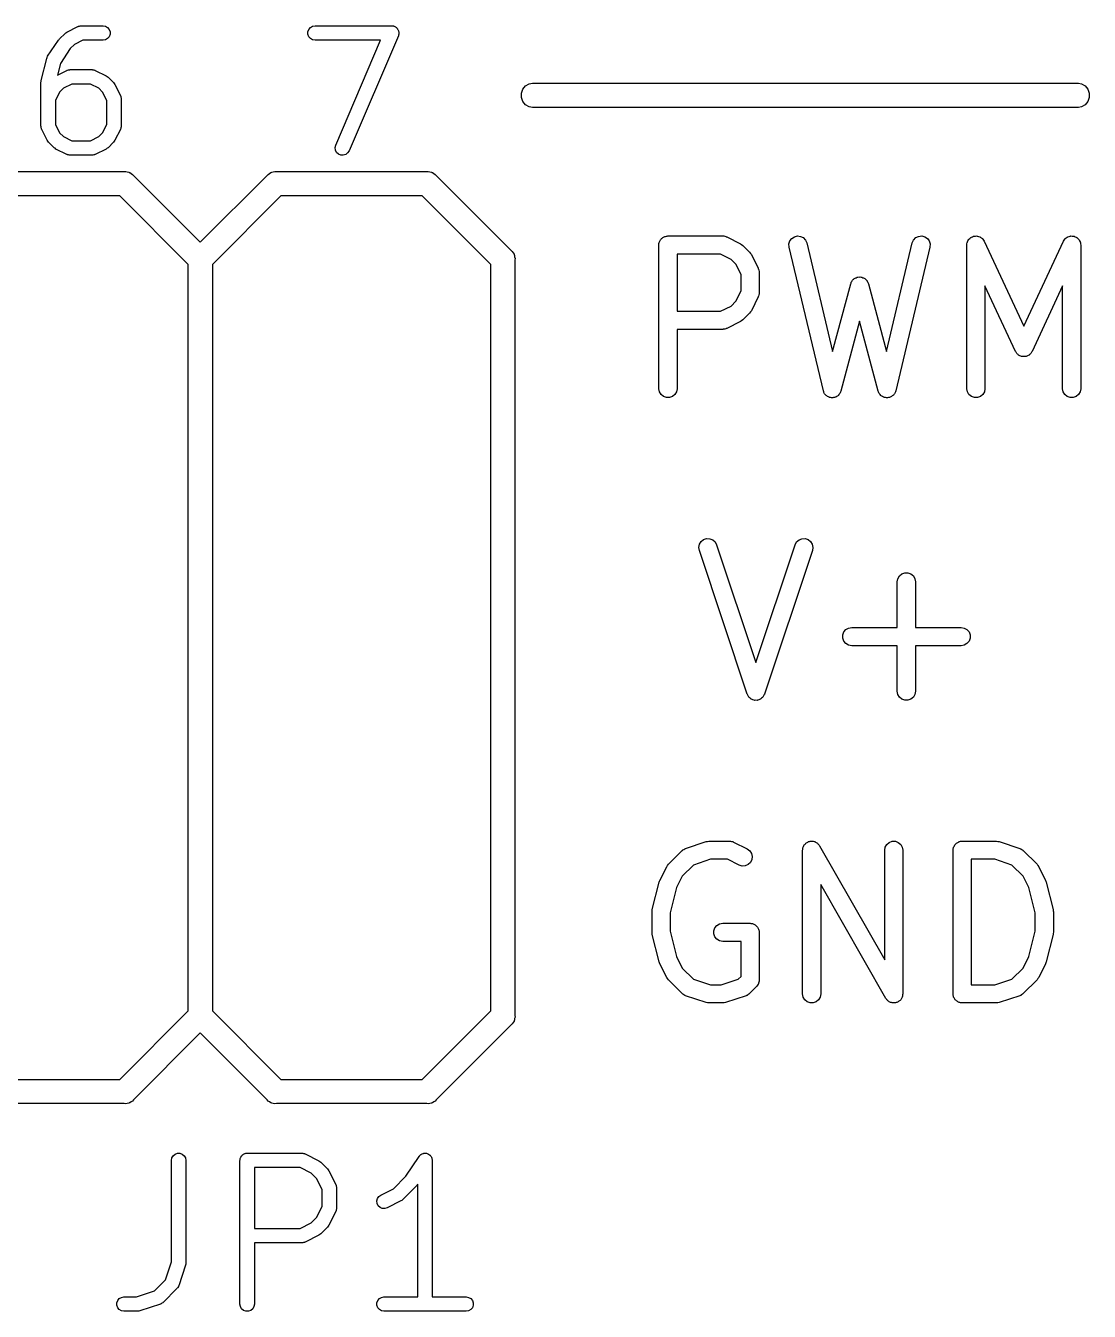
# Model space of a CAD drawing. Extents: x 116.1 to 178.6, y -119.4 to -92.3.
# Drawn here: x 141.95 to 150.88, y -119.42 to -108.63 of the extents above; entities that cross this region are included whole.
import ezdxf

# ---------------------------------------------------------------- set-up
doc = ezdxf.new("R2010")
doc.units = 0
doc.header["$MEASUREMENT"] = 0
doc.layers.add('BLACK', color=7, linetype='CONTINUOUS')

msp = doc.modelspace()

# ---------------------------------------------------------------- linework, layer by layer
at = {"layer": 'BLACK', "linetype": 'CONTINUOUS'}
for p, q in [((142.301, -108.683), (142.393, -108.637)), ((142.393, -108.637), (142.396, -108.636)), ((142.396, -108.636), (142.399, -108.634)), ((142.399, -108.634), (142.406, -108.633)), ((142.406, -108.633), (142.413, -108.631)), ((142.413, -108.631), (142.417, -108.631)), ((142.417, -108.631), (142.42, -108.63)), ((142.42, -108.63), (142.604, -108.63)), ((142.604, -108.63), (142.625, -108.634)), ((142.625, -108.634), (142.643, -108.645)), ((142.643, -108.645), (142.657, -108.661)), ((142.657, -108.661), (142.664, -108.681)), ((144.324, -108.681), (144.331, -108.661)), ((144.331, -108.661), (144.345, -108.645)), ((144.345, -108.645), (144.363, -108.634)), ((144.363, -108.634), (144.384, -108.63)), ((144.384, -108.63), (145.028, -108.63)), ((145.028, -108.63), (145.035, -108.632)), ((145.035, -108.632), (145.042, -108.632)), ((145.042, -108.632), (145.045, -108.634)), ((145.045, -108.634), (145.049, -108.634)), ((145.049, -108.634), (145.055, -108.638)), ((145.055, -108.638), (145.061, -108.64)), ((145.061, -108.64), (145.064, -108.643)), ((145.064, -108.643), (145.067, -108.645)), ((145.067, -108.645), (145.071, -108.65)), ((145.071, -108.65), (145.077, -108.655)), ((145.077, -108.655), (145.078, -108.658)), ((145.078, -108.658), (145.08, -108.661)), ((145.08, -108.661), (145.083, -108.668)), ((142.139, -108.887), (142.231, -108.75)), ((142.231, -108.75), (142.236, -108.745)), ((142.236, -108.745), (142.239, -108.74)), ((142.239, -108.74), (142.285, -108.694)), ((142.285, -108.694), (142.293, -108.689)), ((142.293, -108.689), (142.301, -108.683)), ((142.434, -108.752), (142.364, -108.787)), ((142.604, -108.752), (142.434, -108.752)), ((142.625, -108.749), (142.604, -108.752)), ((142.643, -108.738), (142.625, -108.749)), ((142.657, -108.722), (142.643, -108.738)), ((142.664, -108.702), (142.657, -108.722)), ((142.664, -108.681), (142.664, -108.702)), ((144.324, -108.702), (144.324, -108.681)), ((144.331, -108.722), (144.324, -108.702)), ((144.345, -108.738), (144.331, -108.722)), ((144.363, -108.749), (144.345, -108.738)), ((144.384, -108.752), (144.363, -108.749)), ((144.935, -108.752), (144.384, -108.752)), ((144.558, -109.633), (144.935, -108.752)), ((145.084, -108.715), (144.67, -109.681)), ((145.083, -108.668), (145.086, -108.674)), ((145.085, -108.709), (145.084, -108.715)), ((145.088, -108.702), (145.085, -108.709)), ((145.086, -108.674), (145.086, -108.677)), ((145.086, -108.677), (145.088, -108.681)), ((145.088, -108.681), (145.088, -108.688)), ((145.088, -108.688), (145.089, -108.695)), ((145.089, -108.695), (145.088, -108.698)), ((145.088, -108.698), (145.088, -108.702)), ((142.329, -108.822), (142.247, -108.946)), ((142.364, -108.787), (142.329, -108.822)), ((142.085, -109.09), (142.131, -108.906)), ((142.131, -108.906), (142.135, -108.897)), ((142.135, -108.897), (142.139, -108.887)), ((142.247, -108.946), (142.222, -109.044)), ((142.085, -109.098), (142.085, -109.09)), ((142.222, -109.044), (142.301, -109.005)), ((142.301, -109.005), (142.304, -109.004)), ((142.304, -109.004), (142.307, -109.002)), ((142.307, -109.002), (142.314, -109.001)), ((142.314, -109.001), (142.321, -108.999)), ((142.321, -108.999), (142.325, -108.999)), ((142.325, -108.999), (142.328, -108.998)), ((142.328, -108.998), (142.512, -108.998)), ((142.512, -108.998), (142.515, -108.999)), ((142.515, -108.999), (142.519, -108.999)), ((142.519, -108.999), (142.526, -109.001)), ((142.526, -109.001), (142.533, -109.002)), ((142.533, -109.002), (142.536, -109.004)), ((142.536, -109.004), (142.539, -109.005)), ((142.539, -109.005), (142.631, -109.051)), ((142.631, -109.051), (142.639, -109.056)), ((142.639, -109.056), (142.647, -109.062)), ((142.647, -109.062), (142.693, -109.108)), ((142.083, -109.105), (142.085, -109.098)), ((142.083, -109.473), (142.083, -109.105)), ((142.24, -109.187), (142.205, -109.257)), ((142.272, -109.155), (142.24, -109.187)), ((142.342, -109.12), (142.272, -109.155)), ((142.498, -109.12), (142.342, -109.12)), ((142.568, -109.155), (142.498, -109.12)), ((142.6, -109.187), (142.568, -109.155)), ((142.635, -109.257), (142.6, -109.187)), ((142.693, -109.108), (142.698, -109.116)), ((142.698, -109.116), (142.704, -109.124)), ((142.704, -109.124), (142.75, -109.216)), ((146.117, -109.196), (146.129, -109.163)), ((146.117, -109.232), (146.117, -109.196)), ((146.129, -109.163), (146.152, -109.135)), ((146.152, -109.135), (146.183, -109.117)), ((146.183, -109.117), (146.209, -109.113)), ((146.209, -109.113), (150.793, -109.113)), ((150.793, -109.113), (150.819, -109.117)), ((150.819, -109.117), (150.85, -109.135)), ((150.85, -109.135), (150.873, -109.163)), ((150.873, -109.163), (150.885, -109.196)), ((150.885, -109.196), (150.885, -109.232)), ((142.205, -109.257), (142.205, -109.458)), ((142.635, -109.458), (142.635, -109.257)), ((142.75, -109.216), (142.751, -109.219)), ((142.751, -109.219), (142.753, -109.222)), ((142.753, -109.222), (142.754, -109.229)), ((142.754, -109.229), (142.756, -109.236)), ((142.756, -109.236), (142.756, -109.24)), ((142.756, -109.24), (142.757, -109.243)), ((142.757, -109.243), (142.757, -109.473)), ((146.129, -109.266), (146.117, -109.232)), ((146.152, -109.293), (146.129, -109.266)), ((146.183, -109.311), (146.152, -109.293)), ((146.209, -109.316), (146.183, -109.311)), ((150.819, -109.311), (150.793, -109.316)), ((150.85, -109.293), (150.819, -109.311)), ((150.873, -109.266), (150.85, -109.293)), ((150.885, -109.232), (150.873, -109.266)), ((150.793, -109.316), (146.209, -109.316)), ((142.084, -109.476), (142.083, -109.473)), ((142.084, -109.48), (142.084, -109.476)), ((142.086, -109.487), (142.084, -109.48)), ((142.087, -109.494), (142.086, -109.487)), ((142.089, -109.497), (142.087, -109.494)), ((142.09, -109.5), (142.089, -109.497)), ((142.136, -109.592), (142.09, -109.5)), ((142.205, -109.458), (142.24, -109.529)), ((142.6, -109.529), (142.635, -109.458)), ((142.75, -109.5), (142.704, -109.592)), ((142.751, -109.497), (142.75, -109.5)), ((142.753, -109.494), (142.751, -109.497)), ((142.754, -109.487), (142.753, -109.494)), ((142.756, -109.48), (142.754, -109.487)), ((142.757, -109.473), (142.756, -109.476)), ((142.756, -109.476), (142.756, -109.48)), ((142.141, -109.6), (142.136, -109.592)), ((142.147, -109.608), (142.141, -109.6)), ((142.193, -109.654), (142.147, -109.608)), ((142.24, -109.529), (142.272, -109.561)), ((142.272, -109.561), (142.342, -109.596)), ((142.342, -109.596), (142.498, -109.596)), ((142.498, -109.596), (142.568, -109.561)), ((142.568, -109.561), (142.6, -109.529)), ((142.693, -109.608), (142.647, -109.654)), ((142.698, -109.6), (142.693, -109.608)), ((142.704, -109.592), (142.698, -109.6)), ((144.553, -109.653), (144.558, -109.633)), ((142.201, -109.659), (142.193, -109.654)), ((142.209, -109.665), (142.201, -109.659)), ((142.301, -109.711), (142.209, -109.665)), ((142.304, -109.712), (142.301, -109.711)), ((142.307, -109.714), (142.304, -109.712)), ((142.314, -109.715), (142.307, -109.714)), ((142.321, -109.717), (142.314, -109.715)), ((142.325, -109.717), (142.321, -109.717)), ((142.328, -109.718), (142.325, -109.717)), ((142.512, -109.718), (142.328, -109.718)), ((142.515, -109.717), (142.512, -109.718)), ((142.519, -109.717), (142.515, -109.717)), ((142.526, -109.715), (142.519, -109.717)), ((142.533, -109.714), (142.526, -109.715)), ((142.536, -109.712), (142.533, -109.714)), ((142.539, -109.711), (142.536, -109.712)), ((142.631, -109.665), (142.539, -109.711)), ((142.639, -109.659), (142.631, -109.665)), ((142.647, -109.654), (142.639, -109.659)), ((144.556, -109.674), (144.553, -109.653)), ((144.565, -109.693), (144.556, -109.674)), ((144.581, -109.708), (144.565, -109.693)), ((144.6, -109.716), (144.581, -109.708)), ((144.621, -109.717), (144.6, -109.716)), ((144.642, -109.711), (144.621, -109.717)), ((144.658, -109.698), (144.642, -109.711)), ((144.67, -109.681), (144.658, -109.698)), ((141.521, -109.855), (142.782, -109.855)), ((142.782, -109.855), (142.795, -109.854)), ((142.795, -109.854), (142.808, -109.857)), ((142.808, -109.857), (142.821, -109.86)), ((142.821, -109.86), (142.825, -109.862)), ((142.825, -109.862), (142.83, -109.863)), ((142.83, -109.863), (142.841, -109.871)), ((142.841, -109.871), (142.852, -109.878)), ((142.852, -109.878), (142.861, -109.888)), ((142.861, -109.888), (143.421, -110.448)), ((143.421, -110.448), (143.981, -109.888)), ((143.981, -109.888), (143.99, -109.878)), ((143.99, -109.878), (144.001, -109.871)), ((144.001, -109.871), (144.012, -109.863)), ((144.012, -109.863), (144.017, -109.862)), ((144.017, -109.862), (144.021, -109.86)), ((144.021, -109.86), (144.034, -109.857)), ((144.034, -109.857), (144.047, -109.854)), ((144.047, -109.854), (144.061, -109.855)), ((144.061, -109.855), (145.322, -109.855)), ((145.322, -109.855), (145.335, -109.854)), ((145.335, -109.854), (145.348, -109.857)), ((145.348, -109.857), (145.361, -109.86)), ((145.361, -109.86), (145.365, -109.862)), ((145.365, -109.862), (145.37, -109.863)), ((145.37, -109.863), (145.381, -109.871)), ((145.381, -109.871), (145.392, -109.878)), ((145.392, -109.878), (145.401, -109.888)), ((145.401, -109.888), (146.03, -110.517)), ((142.744, -110.058), (141.558, -110.058)), ((143.32, -110.634), (142.744, -110.058)), ((144.098, -110.058), (143.523, -110.634)), ((145.284, -110.058), (144.098, -110.058)), ((145.859, -110.634), (145.284, -110.058)), ((147.271, -110.471), (147.272, -110.464)), ((147.271, -111.677), (147.271, -110.471)), ((147.272, -110.457), (147.275, -110.451)), ((147.272, -110.464), (147.272, -110.457)), ((147.275, -110.451), (147.276, -110.445)), ((147.276, -110.445), (147.279, -110.439)), ((147.279, -110.439), (147.281, -110.433)), ((147.281, -110.433), (147.286, -110.427)), ((147.286, -110.427), (147.289, -110.422)), ((147.289, -110.422), (147.294, -110.417)), ((147.294, -110.417), (147.298, -110.412)), ((147.298, -110.412), (147.304, -110.409)), ((147.304, -110.409), (147.309, -110.405)), ((147.309, -110.405), (147.316, -110.402)), ((147.316, -110.402), (147.321, -110.399)), ((147.321, -110.399), (147.328, -110.398)), ((147.328, -110.398), (147.334, -110.396)), ((147.334, -110.396), (147.341, -110.396)), ((147.341, -110.396), (147.347, -110.394)), ((147.347, -110.394), (147.807, -110.394)), ((147.807, -110.394), (147.811, -110.395)), ((147.811, -110.395), (147.816, -110.395)), ((147.816, -110.395), (147.824, -110.397)), ((147.824, -110.397), (147.833, -110.399)), ((147.833, -110.399), (147.837, -110.401)), ((147.837, -110.401), (147.841, -110.402)), ((147.841, -110.402), (147.956, -110.46)), ((147.956, -110.46), (147.966, -110.467)), ((147.966, -110.467), (147.976, -110.474)), ((147.976, -110.474), (148.033, -110.532)), ((148.363, -110.462), (148.371, -110.437)), ((148.365, -110.488), (148.363, -110.462)), ((148.652, -111.695), (148.365, -110.488)), ((148.371, -110.437), (148.387, -110.415)), ((148.387, -110.415), (148.409, -110.401)), ((148.409, -110.401), (148.435, -110.395)), ((148.435, -110.395), (148.461, -110.398)), ((148.461, -110.398), (148.484, -110.409)), ((148.484, -110.409), (148.503, -110.429)), ((148.503, -110.429), (148.513, -110.453)), ((148.513, -110.453), (148.73, -111.366)), ((149.182, -111.366), (149.399, -110.453)), ((149.547, -110.488), (149.26, -111.695)), ((149.399, -110.453), (149.41, -110.429)), ((149.41, -110.429), (149.428, -110.409)), ((149.428, -110.409), (149.451, -110.398)), ((149.451, -110.398), (149.478, -110.395)), ((149.478, -110.395), (149.503, -110.401)), ((149.503, -110.401), (149.526, -110.415)), ((149.526, -110.415), (149.541, -110.437)), ((149.541, -110.437), (149.549, -110.462)), ((149.549, -110.462), (149.547, -110.488)), ((149.857, -110.471), (149.858, -110.461)), ((149.857, -111.677), (149.857, -110.471)), ((149.858, -110.461), (149.859, -110.451)), ((149.859, -110.451), (149.861, -110.448)), ((149.861, -110.445), (149.866, -110.436)), ((149.861, -110.448), (149.861, -110.445)), ((149.866, -110.436), (149.87, -110.427)), ((149.87, -110.427), (149.873, -110.425)), ((149.873, -110.425), (149.874, -110.422)), ((149.874, -110.422), (149.882, -110.415)), ((149.882, -110.415), (149.889, -110.408)), ((149.889, -110.408), (149.892, -110.407)), ((149.892, -110.407), (149.895, -110.405)), ((149.895, -110.405), (149.904, -110.401)), ((149.904, -110.401), (149.913, -110.397)), ((149.913, -110.397), (149.916, -110.397)), ((149.916, -110.397), (149.92, -110.396)), ((149.92, -110.396), (149.929, -110.396)), ((149.929, -110.396), (149.939, -110.395)), ((149.939, -110.395), (149.943, -110.396)), ((149.943, -110.396), (149.946, -110.396)), ((149.946, -110.396), (149.955, -110.399)), ((149.955, -110.399), (149.965, -110.402)), ((149.965, -110.402), (149.968, -110.404)), ((149.968, -110.404), (149.971, -110.405)), ((149.971, -110.405), (149.978, -110.411)), ((149.978, -110.411), (149.987, -110.417)), ((149.987, -110.417), (149.989, -110.42)), ((149.989, -110.42), (149.991, -110.422)), ((149.991, -110.422), (149.996, -110.43)), ((149.996, -110.43), (150.002, -110.438)), ((150.002, -110.438), (150.335, -111.152)), ((150.335, -111.152), (150.668, -110.438)), ((150.668, -110.438), (150.674, -110.43)), ((150.674, -110.43), (150.679, -110.422)), ((150.679, -110.422), (150.681, -110.42)), ((150.681, -110.42), (150.683, -110.417)), ((150.683, -110.417), (150.691, -110.411)), ((150.691, -110.411), (150.699, -110.405)), ((150.699, -110.405), (150.702, -110.404)), ((150.702, -110.404), (150.705, -110.402)), ((150.705, -110.402), (150.715, -110.399)), ((150.715, -110.399), (150.724, -110.396)), ((150.724, -110.396), (150.727, -110.396)), ((150.727, -110.396), (150.73, -110.395)), ((150.73, -110.395), (150.74, -110.396)), ((150.74, -110.396), (150.75, -110.396)), ((150.75, -110.396), (150.754, -110.397)), ((150.754, -110.397), (150.757, -110.397)), ((150.757, -110.397), (150.766, -110.401)), ((150.766, -110.401), (150.775, -110.405)), ((150.775, -110.405), (150.778, -110.407)), ((150.778, -110.407), (150.781, -110.408)), ((150.781, -110.408), (150.788, -110.415)), ((150.788, -110.415), (150.795, -110.422)), ((150.795, -110.422), (150.797, -110.425)), ((150.797, -110.425), (150.8, -110.427)), ((150.8, -110.427), (150.804, -110.436)), ((150.804, -110.436), (150.809, -110.445)), ((150.809, -110.445), (150.809, -110.448)), ((150.809, -110.448), (150.811, -110.451)), ((150.811, -110.451), (150.812, -110.461)), ((150.812, -110.461), (150.813, -110.471)), ((150.813, -110.471), (150.813, -111.677)), ((146.03, -110.517), (146.04, -110.525)), ((146.04, -110.525), (146.047, -110.537)), ((146.047, -110.537), (146.055, -110.548)), ((146.055, -110.548), (146.056, -110.552)), ((146.056, -110.552), (146.058, -110.556)), ((146.058, -110.556), (146.06, -110.57)), ((146.06, -110.57), (146.064, -110.583)), ((146.064, -110.583), (146.063, -110.596)), ((146.063, -110.596), (146.063, -116.937)), ((147.424, -110.547), (147.424, -111.026)), ((147.789, -110.547), (147.424, -110.547)), ((147.877, -110.591), (147.789, -110.547)), ((147.917, -110.631), (147.877, -110.591)), ((148.033, -110.532), (148.04, -110.542)), ((148.04, -110.542), (148.048, -110.551)), ((148.048, -110.551), (148.105, -110.666)), ((143.32, -116.9), (143.32, -110.634)), ((143.523, -110.634), (143.523, -116.9)), ((145.86, -116.9), (145.859, -110.634)), ((147.961, -110.718), (147.917, -110.631)), ((148.105, -110.666), (148.106, -110.671)), ((148.106, -110.671), (148.108, -110.674)), ((148.108, -110.674), (148.11, -110.683)), ((148.11, -110.683), (148.113, -110.692)), ((148.113, -110.692), (148.112, -110.696)), ((148.112, -110.696), (148.113, -110.7)), ((148.113, -110.7), (148.113, -110.873)), ((147.961, -110.855), (147.961, -110.718)), ((148.73, -111.366), (148.882, -110.796)), ((148.882, -110.796), (148.885, -110.79)), ((148.885, -110.79), (148.887, -110.783)), ((148.887, -110.783), (148.891, -110.778)), ((148.891, -110.778), (148.894, -110.772)), ((148.894, -110.772), (148.898, -110.767)), ((148.898, -110.767), (148.902, -110.761)), ((148.902, -110.761), (148.908, -110.758)), ((148.908, -110.758), (148.912, -110.753)), ((148.912, -110.753), (148.918, -110.75)), ((148.918, -110.75), (148.924, -110.746)), ((148.924, -110.746), (148.93, -110.745)), ((148.93, -110.745), (148.936, -110.742)), ((148.936, -110.742), (148.943, -110.741)), ((148.943, -110.741), (148.95, -110.739)), ((148.95, -110.739), (148.956, -110.74)), ((148.956, -110.74), (148.963, -110.739)), ((148.963, -110.739), (148.969, -110.741)), ((148.969, -110.741), (148.976, -110.742)), ((148.976, -110.742), (148.982, -110.745)), ((148.982, -110.745), (148.988, -110.746)), ((148.988, -110.746), (148.994, -110.75)), ((148.994, -110.75), (149, -110.753)), ((149, -110.753), (149.005, -110.758)), ((149.005, -110.758), (149.01, -110.761)), ((149.01, -110.761), (149.014, -110.767)), ((149.014, -110.767), (149.019, -110.772)), ((149.019, -110.772), (149.021, -110.778)), ((149.021, -110.778), (149.025, -110.783)), ((149.025, -110.783), (149.027, -110.79)), ((149.027, -110.79), (149.03, -110.796)), ((149.03, -110.796), (149.182, -111.366)), ((150.266, -111.365), (150.009, -110.814)), ((150.009, -110.814), (150.009, -111.677)), ((150.661, -110.814), (150.404, -111.365)), ((150.661, -111.677), (150.661, -110.814)), ((147.917, -110.943), (147.961, -110.855)), ((148.105, -110.907), (148.048, -111.022)), ((148.106, -110.903), (148.105, -110.907)), ((148.108, -110.899), (148.106, -110.903)), ((148.11, -110.89), (148.108, -110.899)), ((148.113, -110.882), (148.11, -110.89)), ((148.113, -110.873), (148.112, -110.877)), ((148.112, -110.877), (148.113, -110.882)), ((147.424, -111.026), (147.789, -111.026)), ((147.789, -111.026), (147.877, -110.983)), ((147.877, -110.983), (147.917, -110.943)), ((148.04, -111.032), (148.033, -111.042)), ((148.048, -111.022), (148.04, -111.032)), ((147.956, -111.113), (147.841, -111.171)), ((147.966, -111.106), (147.956, -111.113)), ((147.976, -111.099), (147.966, -111.106)), ((148.033, -111.042), (147.976, -111.099)), ((148.956, -111.111), (148.8, -111.697)), ((149.112, -111.697), (148.956, -111.111)), ((147.807, -111.179), (147.424, -111.179)), ((147.424, -111.179), (147.424, -111.677)), ((147.811, -111.178), (147.807, -111.179)), ((147.816, -111.178), (147.811, -111.178)), ((147.824, -111.176), (147.816, -111.178)), ((147.833, -111.174), (147.824, -111.176)), ((147.837, -111.172), (147.833, -111.174)), ((147.841, -111.171), (147.837, -111.172)), ((150.27, -111.37), (150.266, -111.365)), ((150.273, -111.376), (150.27, -111.37)), ((150.277, -111.381), (150.273, -111.376)), ((150.281, -111.386), (150.277, -111.381)), ((150.287, -111.39), (150.281, -111.386)), ((150.291, -111.395), (150.287, -111.39)), ((150.297, -111.398), (150.291, -111.395)), ((150.303, -111.402), (150.297, -111.398)), ((150.309, -111.403), (150.303, -111.402)), ((150.315, -111.406), (150.309, -111.403)), ((150.322, -111.407), (150.315, -111.406)), ((150.328, -111.408), (150.322, -111.407)), ((150.335, -111.408), (150.328, -111.408)), ((150.342, -111.408), (150.335, -111.408)), ((150.348, -111.407), (150.342, -111.408)), ((150.355, -111.406), (150.348, -111.407)), ((150.361, -111.403), (150.355, -111.406)), ((150.367, -111.402), (150.361, -111.403)), ((150.373, -111.398), (150.367, -111.402)), ((150.379, -111.395), (150.373, -111.398)), ((150.383, -111.39), (150.379, -111.395)), ((150.389, -111.386), (150.383, -111.39)), ((150.393, -111.381), (150.389, -111.386)), ((150.397, -111.376), (150.393, -111.381)), ((150.4, -111.37), (150.397, -111.376)), ((150.404, -111.365), (150.4, -111.37)), ((147.276, -111.703), (147.271, -111.677)), ((147.424, -111.677), (147.419, -111.703)), ((149.861, -111.703), (149.857, -111.677)), ((150.009, -111.677), (150.004, -111.703)), ((150.666, -111.703), (150.661, -111.677)), ((150.813, -111.677), (150.809, -111.703)), ((147.289, -111.726), (147.276, -111.703)), ((147.309, -111.743), (147.289, -111.726)), ((147.334, -111.752), (147.309, -111.743)), ((147.361, -111.752), (147.334, -111.752)), ((147.386, -111.743), (147.361, -111.752)), ((147.406, -111.726), (147.386, -111.743)), ((147.419, -111.703), (147.406, -111.726)), ((148.655, -111.702), (148.652, -111.695)), ((148.657, -111.709), (148.655, -111.702)), ((148.66, -111.714), (148.657, -111.709)), ((148.663, -111.719), (148.66, -111.714)), ((148.668, -111.725), (148.663, -111.719)), ((148.672, -111.731), (148.668, -111.725)), ((148.677, -111.734), (148.672, -111.731)), ((148.681, -111.738), (148.677, -111.734)), ((148.688, -111.742), (148.681, -111.738)), ((148.694, -111.746), (148.688, -111.742)), ((148.7, -111.748), (148.694, -111.746)), ((148.704, -111.75), (148.7, -111.748)), ((148.712, -111.751), (148.704, -111.75)), ((148.72, -111.753), (148.712, -111.751)), ((148.725, -111.753), (148.72, -111.753)), ((148.731, -111.753), (148.725, -111.753)), ((148.738, -111.751), (148.731, -111.753)), ((148.746, -111.751), (148.738, -111.751)), ((148.751, -111.748), (148.746, -111.751)), ((148.757, -111.747), (148.751, -111.748)), ((148.763, -111.743), (148.757, -111.747)), ((148.77, -111.74), (148.763, -111.743)), ((148.774, -111.736), (148.77, -111.74)), ((148.779, -111.733), (148.774, -111.736)), ((148.783, -111.726), (148.779, -111.733)), ((148.789, -111.721), (148.783, -111.726)), ((148.791, -111.716), (148.789, -111.721)), ((148.794, -111.711), (148.791, -111.716)), ((148.797, -111.704), (148.794, -111.711)), ((148.8, -111.697), (148.797, -111.704)), ((149.116, -111.704), (149.112, -111.697)), ((149.118, -111.711), (149.116, -111.704)), ((149.121, -111.716), (149.118, -111.711)), ((149.123, -111.721), (149.121, -111.716)), ((149.129, -111.726), (149.123, -111.721)), ((149.134, -111.733), (149.129, -111.726)), ((149.138, -111.736), (149.134, -111.733)), ((149.142, -111.74), (149.138, -111.736)), ((149.149, -111.743), (149.142, -111.74)), ((149.156, -111.747), (149.149, -111.743)), ((149.161, -111.748), (149.156, -111.747)), ((149.166, -111.751), (149.161, -111.748)), ((149.174, -111.751), (149.166, -111.751)), ((149.181, -111.753), (149.174, -111.751)), ((149.187, -111.753), (149.181, -111.753)), ((149.192, -111.753), (149.187, -111.753)), ((149.2, -111.751), (149.192, -111.753)), ((149.208, -111.75), (149.2, -111.751)), ((149.213, -111.748), (149.208, -111.75)), ((149.218, -111.746), (149.213, -111.748)), ((149.224, -111.742), (149.218, -111.746)), ((149.231, -111.738), (149.224, -111.742)), ((149.235, -111.734), (149.231, -111.738)), ((149.24, -111.731), (149.235, -111.734)), ((149.244, -111.725), (149.24, -111.731)), ((149.25, -111.719), (149.244, -111.725)), ((149.252, -111.714), (149.25, -111.719)), ((149.255, -111.709), (149.252, -111.714)), ((149.257, -111.702), (149.255, -111.709)), ((149.26, -111.695), (149.257, -111.702)), ((149.874, -111.726), (149.861, -111.703)), ((149.895, -111.743), (149.874, -111.726)), ((149.92, -111.752), (149.895, -111.743)), ((149.946, -111.752), (149.92, -111.752)), ((149.971, -111.743), (149.946, -111.752)), ((149.991, -111.726), (149.971, -111.743)), ((150.004, -111.703), (149.991, -111.726)), ((150.679, -111.726), (150.666, -111.703)), ((150.699, -111.743), (150.679, -111.726)), ((150.724, -111.752), (150.699, -111.743)), ((150.75, -111.752), (150.724, -111.752)), ((150.775, -111.743), (150.75, -111.752)), ((150.795, -111.726), (150.775, -111.743)), ((150.809, -111.703), (150.795, -111.726)), ((147.612, -112.983), (147.626, -112.96)), ((147.626, -112.96), (147.647, -112.944)), ((147.647, -112.944), (147.672, -112.935)), ((147.672, -112.935), (147.698, -112.936)), ((147.698, -112.936), (147.723, -112.946)), ((147.723, -112.946), (147.743, -112.963)), ((147.743, -112.963), (147.755, -112.987)), ((148.415, -112.987), (148.428, -112.963)), ((148.428, -112.963), (148.448, -112.946)), ((148.448, -112.946), (148.472, -112.936)), ((148.472, -112.936), (148.499, -112.935)), ((148.499, -112.935), (148.524, -112.944)), ((148.524, -112.944), (148.544, -112.96)), ((148.544, -112.96), (148.558, -112.983)), ((147.607, -113.009), (147.612, -112.983)), ((147.611, -113.035), (147.607, -113.009)), ((148.013, -114.241), (147.611, -113.035)), ((147.755, -112.987), (148.085, -113.976)), ((148.085, -113.976), (148.415, -112.987)), ((148.56, -113.035), (148.158, -114.241)), ((148.558, -112.983), (148.564, -113.009)), ((148.564, -113.009), (148.56, -113.035)), ((149.273, -113.298), (149.278, -113.272)), ((149.273, -113.681), (149.273, -113.298)), ((149.278, -113.272), (149.291, -113.249)), ((149.291, -113.249), (149.311, -113.232)), ((149.311, -113.232), (149.336, -113.223)), ((149.336, -113.223), (149.362, -113.223)), ((149.362, -113.223), (149.387, -113.232)), ((149.387, -113.232), (149.408, -113.249)), ((149.408, -113.249), (149.421, -113.272)), ((149.421, -113.272), (149.425, -113.298)), ((149.425, -113.298), (149.425, -113.681)), ((148.815, -113.744), (148.824, -113.719)), ((148.824, -113.719), (148.841, -113.699)), ((148.841, -113.699), (148.864, -113.686)), ((148.864, -113.686), (148.89, -113.681)), ((148.89, -113.681), (149.273, -113.681)), ((149.425, -113.681), (149.809, -113.681)), ((149.809, -113.681), (149.835, -113.686)), ((149.835, -113.686), (149.858, -113.699)), ((149.858, -113.699), (149.875, -113.719)), ((149.875, -113.719), (149.884, -113.744)), ((148.815, -113.771), (148.815, -113.744)), ((148.824, -113.796), (148.815, -113.771)), ((148.841, -113.816), (148.824, -113.796)), ((148.864, -113.829), (148.841, -113.816)), ((148.89, -113.834), (148.864, -113.829)), ((149.273, -113.834), (148.89, -113.834)), ((149.273, -114.217), (149.273, -113.834)), ((149.809, -113.834), (149.425, -113.834)), ((149.425, -113.834), (149.425, -114.217)), ((149.835, -113.829), (149.809, -113.834)), ((149.858, -113.816), (149.835, -113.829)), ((149.875, -113.796), (149.858, -113.816)), ((149.884, -113.771), (149.875, -113.796)), ((149.884, -113.744), (149.884, -113.771)), ((148.014, -114.243), (148.013, -114.241)), ((148.014, -114.245), (148.014, -114.243)), ((148.02, -114.255), (148.014, -114.245)), ((148.026, -114.265), (148.02, -114.255)), ((148.027, -114.266), (148.026, -114.265)), ((148.028, -114.268), (148.027, -114.266)), ((148.037, -114.275), (148.028, -114.268)), ((148.045, -114.282), (148.037, -114.275)), ((148.133, -114.275), (148.125, -114.282)), ((148.142, -114.268), (148.133, -114.275)), ((148.143, -114.266), (148.142, -114.268)), ((148.145, -114.265), (148.143, -114.266)), ((148.15, -114.255), (148.145, -114.265)), ((148.156, -114.245), (148.15, -114.255)), ((148.157, -114.243), (148.156, -114.245)), ((148.158, -114.241), (148.157, -114.243)), ((149.278, -114.243), (149.273, -114.217)), ((149.291, -114.266), (149.278, -114.243)), ((149.311, -114.283), (149.291, -114.266)), ((149.408, -114.266), (149.387, -114.283)), ((149.421, -114.243), (149.408, -114.266)), ((149.425, -114.217), (149.421, -114.243)), ((148.047, -114.283), (148.045, -114.282)), ((148.049, -114.284), (148.047, -114.283)), ((148.06, -114.288), (148.049, -114.284)), ((148.07, -114.292), (148.06, -114.288)), ((148.072, -114.292), (148.07, -114.292)), ((148.074, -114.293), (148.072, -114.292)), ((148.085, -114.292), (148.074, -114.293)), ((148.096, -114.293), (148.085, -114.292)), ((148.098, -114.292), (148.096, -114.293)), ((148.101, -114.292), (148.098, -114.292)), ((148.111, -114.288), (148.101, -114.292)), ((148.122, -114.284), (148.111, -114.288)), ((148.123, -114.283), (148.122, -114.284)), ((148.125, -114.282), (148.123, -114.283)), ((149.336, -114.292), (149.311, -114.283)), ((149.362, -114.292), (149.336, -114.292)), ((149.387, -114.283), (149.362, -114.292)), ((147.351, -115.669), (147.466, -115.554)), ((147.466, -115.554), (147.469, -115.552)), ((147.469, -115.552), (147.472, -115.548)), ((147.472, -115.548), (147.48, -115.544)), ((147.48, -115.544), (147.488, -115.539)), ((147.488, -115.539), (147.492, -115.538)), ((147.492, -115.538), (147.496, -115.536)), ((147.496, -115.536), (147.668, -115.478)), ((147.668, -115.478), (147.68, -115.477)), ((147.68, -115.477), (147.692, -115.474)), ((147.692, -115.474), (147.864, -115.474)), ((147.864, -115.474), (147.869, -115.475)), ((147.869, -115.475), (147.873, -115.475)), ((147.873, -115.475), (147.882, -115.477)), ((147.882, -115.477), (147.891, -115.479)), ((147.891, -115.479), (147.894, -115.481)), ((147.894, -115.481), (147.899, -115.482)), ((147.899, -115.482), (148.013, -115.54)), ((148.013, -115.54), (148.035, -115.556)), ((148.035, -115.556), (148.049, -115.578)), ((148.478, -115.551), (148.479, -115.544)), ((148.478, -116.757), (148.478, -115.551)), ((148.479, -115.537), (148.481, -115.531)), ((148.479, -115.544), (148.479, -115.537)), ((148.481, -115.531), (148.482, -115.525)), ((148.482, -115.525), (148.486, -115.519)), ((148.486, -115.519), (148.488, -115.512)), ((148.488, -115.512), (148.492, -115.507)), ((148.492, -115.507), (148.496, -115.502)), ((148.496, -115.502), (148.501, -115.497)), ((148.501, -115.497), (148.505, -115.492)), ((148.505, -115.492), (148.511, -115.489)), ((148.511, -115.489), (148.516, -115.485)), ((148.516, -115.485), (148.522, -115.482)), ((148.522, -115.482), (148.528, -115.479)), ((148.528, -115.479), (148.535, -115.478)), ((148.535, -115.478), (148.541, -115.476)), ((148.541, -115.476), (148.548, -115.476)), ((148.548, -115.476), (148.554, -115.474)), ((148.554, -115.474), (148.561, -115.476)), ((148.561, -115.476), (148.567, -115.476)), ((148.567, -115.476), (148.574, -115.478)), ((148.574, -115.478), (148.58, -115.479)), ((148.58, -115.479), (148.586, -115.482)), ((148.586, -115.482), (148.592, -115.485)), ((148.592, -115.485), (148.597, -115.489)), ((148.597, -115.489), (148.603, -115.492)), ((148.603, -115.492), (148.607, -115.497)), ((148.607, -115.497), (148.612, -115.502)), ((148.612, -115.502), (148.616, -115.508)), ((148.616, -115.508), (148.62, -115.513)), ((148.62, -115.513), (149.167, -116.47)), ((149.167, -115.551), (149.172, -115.525)), ((149.167, -116.47), (149.167, -115.551)), ((149.172, -115.525), (149.185, -115.502)), ((149.185, -115.502), (149.205, -115.485)), ((149.205, -115.485), (149.23, -115.476)), ((149.23, -115.476), (149.257, -115.476)), ((149.257, -115.476), (149.281, -115.485)), ((149.281, -115.485), (149.302, -115.502)), ((149.302, -115.502), (149.315, -115.525)), ((149.315, -115.525), (149.32, -115.551)), ((149.32, -115.551), (149.32, -116.757)), ((149.742, -115.551), (149.743, -115.544)), ((149.742, -116.757), (149.742, -115.551)), ((149.743, -115.537), (149.745, -115.531)), ((149.743, -115.544), (149.743, -115.537)), ((149.745, -115.531), (149.746, -115.525)), ((149.746, -115.525), (149.75, -115.519)), ((149.75, -115.519), (149.752, -115.513)), ((149.752, -115.513), (149.756, -115.507)), ((149.756, -115.507), (149.76, -115.502)), ((149.76, -115.502), (149.765, -115.497)), ((149.765, -115.497), (149.769, -115.492)), ((149.769, -115.492), (149.775, -115.489)), ((149.775, -115.489), (149.78, -115.485)), ((149.78, -115.485), (149.786, -115.482)), ((149.786, -115.482), (149.792, -115.479)), ((149.792, -115.479), (149.798, -115.478)), ((149.798, -115.478), (149.805, -115.476)), ((149.805, -115.476), (149.811, -115.476)), ((149.811, -115.476), (149.818, -115.474)), ((149.818, -115.474), (150.105, -115.474)), ((150.105, -115.474), (150.117, -115.477)), ((150.117, -115.477), (150.129, -115.478)), ((150.129, -115.478), (150.302, -115.536)), ((150.302, -115.536), (150.305, -115.538)), ((150.305, -115.538), (150.31, -115.539)), ((150.31, -115.539), (150.317, -115.544)), ((150.317, -115.544), (150.325, -115.548)), ((150.325, -115.548), (150.328, -115.552)), ((150.328, -115.552), (150.331, -115.554)), ((150.331, -115.554), (150.446, -115.669)), ((147.337, -115.689), (147.344, -115.679)), ((147.344, -115.679), (147.351, -115.669)), ((147.561, -115.675), (147.467, -115.768)), ((147.705, -115.627), (147.561, -115.675)), ((147.847, -115.627), (147.705, -115.627)), ((147.945, -115.676), (147.847, -115.627)), ((147.971, -115.684), (147.945, -115.676)), ((148.021, -115.672), (147.997, -115.682)), ((148.041, -115.653), (148.021, -115.672)), ((148.052, -115.63), (148.041, -115.653)), ((148.049, -115.578), (148.055, -115.604)), ((148.055, -115.604), (148.052, -115.63)), ((149.894, -115.627), (149.894, -116.681)), ((150.093, -115.627), (149.894, -115.627)), ((150.236, -115.675), (150.093, -115.627)), ((150.33, -115.768), (150.236, -115.675)), ((150.446, -115.669), (150.453, -115.679)), ((150.453, -115.679), (150.461, -115.689)), ((147.279, -115.804), (147.337, -115.689)), ((147.467, -115.768), (147.419, -115.865)), ((147.997, -115.682), (147.971, -115.684)), ((150.378, -115.865), (150.33, -115.768)), ((150.461, -115.689), (150.518, -115.804)), ((147.216, -116.049), (147.273, -115.819)), ((147.273, -115.819), (147.277, -115.812)), ((147.277, -115.812), (147.279, -115.804)), ((147.419, -115.865), (147.366, -116.077)), ((149.177, -116.795), (148.63, -115.838)), ((148.63, -115.838), (148.63, -116.757)), ((150.431, -116.077), (150.378, -115.865)), ((150.518, -115.804), (150.52, -115.812)), ((150.52, -115.812), (150.524, -115.819)), ((150.524, -115.819), (150.581, -116.049)), ((147.214, -116.068), (147.215, -116.059)), ((147.214, -116.24), (147.214, -116.068)), ((147.215, -116.059), (147.216, -116.049)), ((147.366, -116.077), (147.366, -116.231)), ((150.431, -116.231), (150.431, -116.077)), ((150.581, -116.049), (150.582, -116.059)), ((150.582, -116.059), (150.584, -116.068)), ((150.584, -116.068), (150.584, -116.24)), ((147.732, -116.227), (147.741, -116.202)), ((147.741, -116.202), (147.758, -116.182)), ((147.758, -116.182), (147.781, -116.168)), ((147.781, -116.168), (147.807, -116.164)), ((147.807, -116.164), (148.037, -116.164)), ((148.037, -116.164), (148.043, -116.165)), ((148.043, -116.165), (148.05, -116.165)), ((148.05, -116.165), (148.056, -116.167)), ((148.056, -116.167), (148.063, -116.168)), ((148.063, -116.168), (148.069, -116.172)), ((148.069, -116.172), (148.075, -116.174)), ((148.075, -116.174), (148.08, -116.178)), ((148.08, -116.178), (148.086, -116.182)), ((148.086, -116.182), (148.09, -116.187)), ((148.09, -116.187), (148.095, -116.191)), ((148.095, -116.191), (148.099, -116.197)), ((148.099, -116.197), (148.103, -116.202)), ((148.103, -116.202), (148.105, -116.208)), ((148.105, -116.208), (148.108, -116.214)), ((148.108, -116.214), (148.11, -116.221)), ((147.215, -116.249), (147.214, -116.24)), ((147.216, -116.259), (147.215, -116.249)), ((147.273, -116.488), (147.216, -116.259)), ((147.366, -116.231), (147.419, -116.443)), ((147.732, -116.253), (147.732, -116.227)), ((147.741, -116.278), (147.732, -116.253)), ((147.758, -116.298), (147.741, -116.278)), ((147.781, -116.312), (147.758, -116.298)), ((147.807, -116.316), (147.781, -116.312)), ((147.961, -116.316), (147.807, -116.316)), ((147.961, -116.611), (147.961, -116.316)), ((148.11, -116.221), (148.112, -116.227)), ((148.112, -116.227), (148.112, -116.234)), ((148.112, -116.234), (148.113, -116.24)), ((148.113, -116.24), (148.113, -116.642)), ((150.378, -116.443), (150.431, -116.231)), ((150.581, -116.259), (150.524, -116.488)), ((150.582, -116.249), (150.581, -116.259)), ((150.584, -116.24), (150.582, -116.249)), ((147.277, -116.496), (147.273, -116.488)), ((147.279, -116.504), (147.277, -116.496)), ((147.337, -116.619), (147.279, -116.504)), ((147.419, -116.443), (147.467, -116.54)), ((147.467, -116.54), (147.561, -116.633)), ((150.236, -116.633), (150.33, -116.54)), ((150.33, -116.54), (150.378, -116.443)), ((150.518, -116.504), (150.461, -116.619)), ((150.52, -116.496), (150.518, -116.504)), ((150.524, -116.488), (150.52, -116.496)), ((147.344, -116.629), (147.337, -116.619)), ((147.351, -116.639), (147.344, -116.629)), ((147.466, -116.754), (147.351, -116.639)), ((147.561, -116.633), (147.705, -116.681)), ((147.795, -116.681), (147.938, -116.633)), ((147.938, -116.633), (147.961, -116.611)), ((148.113, -116.649), (148.11, -116.658)), ((148.113, -116.642), (148.112, -116.646)), ((148.112, -116.646), (148.113, -116.649)), ((150.093, -116.681), (150.236, -116.633)), ((150.446, -116.639), (150.331, -116.754)), ((150.453, -116.629), (150.446, -116.639)), ((150.461, -116.619), (150.453, -116.629)), ((147.469, -116.756), (147.466, -116.754)), ((147.472, -116.759), (147.469, -116.756)), ((147.705, -116.681), (147.795, -116.681)), ((148.03, -116.756), (148.027, -116.759)), ((148.033, -116.754), (148.03, -116.756)), ((148.091, -116.696), (148.033, -116.754)), ((148.093, -116.693), (148.091, -116.696)), ((148.095, -116.691), (148.093, -116.693)), ((148.1, -116.683), (148.095, -116.691)), ((148.106, -116.674), (148.1, -116.683)), ((148.107, -116.671), (148.106, -116.674)), ((148.108, -116.668), (148.107, -116.671)), ((148.11, -116.658), (148.108, -116.668)), ((148.482, -116.783), (148.478, -116.757)), ((148.63, -116.757), (148.626, -116.783)), ((149.32, -116.757), (149.318, -116.764)), ((149.743, -116.764), (149.742, -116.757)), ((149.894, -116.681), (150.093, -116.681)), ((150.328, -116.756), (150.325, -116.759)), ((150.331, -116.754), (150.328, -116.756)), ((147.48, -116.764), (147.472, -116.759)), ((147.488, -116.769), (147.48, -116.764)), ((147.492, -116.77), (147.488, -116.769)), ((147.496, -116.772), (147.492, -116.77)), ((147.668, -116.829), (147.496, -116.772)), ((147.68, -116.831), (147.668, -116.829)), ((147.692, -116.833), (147.68, -116.831)), ((147.807, -116.833), (147.692, -116.833)), ((147.819, -116.831), (147.807, -116.833)), ((147.831, -116.829), (147.819, -116.831)), ((148.003, -116.772), (147.831, -116.829)), ((148.007, -116.77), (148.003, -116.772)), ((148.012, -116.769), (148.007, -116.77)), ((148.019, -116.764), (148.012, -116.769)), ((148.027, -116.759), (148.019, -116.764)), ((148.496, -116.806), (148.482, -116.783)), ((148.516, -116.823), (148.496, -116.806)), ((148.541, -116.832), (148.516, -116.823)), ((148.567, -116.832), (148.541, -116.832)), ((148.592, -116.823), (148.567, -116.832)), ((148.612, -116.806), (148.592, -116.823)), ((148.626, -116.783), (148.612, -116.806)), ((149.182, -116.8), (149.177, -116.795)), ((149.185, -116.806), (149.182, -116.8)), ((149.19, -116.81), (149.185, -116.806)), ((149.194, -116.815), (149.19, -116.81)), ((149.2, -116.819), (149.194, -116.815)), ((149.205, -116.823), (149.2, -116.819)), ((149.211, -116.825), (149.205, -116.823)), ((149.217, -116.829), (149.211, -116.825)), ((149.224, -116.83), (149.217, -116.829)), ((149.23, -116.832), (149.224, -116.83)), ((149.237, -116.832), (149.23, -116.832)), ((149.243, -116.833), (149.237, -116.832)), ((149.25, -116.832), (149.243, -116.833)), ((149.257, -116.832), (149.25, -116.832)), ((149.263, -116.83), (149.257, -116.832)), ((149.269, -116.829), (149.263, -116.83)), ((149.275, -116.825), (149.269, -116.829)), ((149.281, -116.823), (149.275, -116.825)), ((149.286, -116.819), (149.281, -116.823)), ((149.292, -116.816), (149.286, -116.819)), ((149.296, -116.811), (149.292, -116.816)), ((149.302, -116.806), (149.296, -116.811)), ((149.305, -116.8), (149.302, -116.806)), ((149.309, -116.796), (149.305, -116.8)), ((149.312, -116.789), (149.309, -116.796)), ((149.315, -116.783), (149.312, -116.789)), ((149.316, -116.777), (149.315, -116.783)), ((149.318, -116.771), (149.316, -116.777)), ((149.318, -116.764), (149.318, -116.771)), ((149.743, -116.77), (149.743, -116.764)), ((149.745, -116.777), (149.743, -116.77)), ((149.746, -116.783), (149.745, -116.777)), ((149.75, -116.789), (149.746, -116.783)), ((149.752, -116.795), (149.75, -116.789)), ((149.756, -116.8), (149.752, -116.795)), ((149.76, -116.806), (149.756, -116.8)), ((149.765, -116.81), (149.76, -116.806)), ((149.769, -116.816), (149.765, -116.81)), ((149.775, -116.819), (149.769, -116.816)), ((149.78, -116.823), (149.775, -116.819)), ((149.786, -116.825), (149.78, -116.823)), ((149.792, -116.829), (149.786, -116.825)), ((149.798, -116.83), (149.792, -116.829)), ((149.805, -116.832), (149.798, -116.83)), ((149.811, -116.832), (149.805, -116.832)), ((149.818, -116.833), (149.811, -116.832)), ((150.105, -116.833), (149.818, -116.833)), ((150.117, -116.831), (150.105, -116.833)), ((150.129, -116.829), (150.117, -116.831)), ((150.302, -116.772), (150.129, -116.829)), ((150.305, -116.77), (150.302, -116.772)), ((150.31, -116.769), (150.305, -116.77)), ((150.317, -116.764), (150.31, -116.769)), ((150.325, -116.759), (150.317, -116.764)), ((142.744, -117.475), (143.32, -116.9)), ((143.523, -116.9), (144.098, -117.475)), ((145.284, -117.475), (145.86, -116.9)), ((146.06, -116.964), (146.058, -116.977)), ((146.064, -116.951), (146.06, -116.964)), ((146.063, -116.937), (146.064, -116.951)), ((146.03, -117.017), (145.401, -117.645)), ((146.04, -117.008), (146.03, -117.017)), ((146.047, -116.996), (146.04, -117.008)), ((146.055, -116.985), (146.047, -116.996)), ((146.056, -116.981), (146.055, -116.985)), ((146.058, -116.977), (146.056, -116.981)), ((143.421, -117.085), (142.861, -117.645)), ((143.981, -117.645), (143.421, -117.085)), ((141.558, -117.475), (142.744, -117.475)), ((144.098, -117.475), (145.284, -117.475)), ((142.782, -117.678), (141.521, -117.678)), ((142.795, -117.679), (142.782, -117.678)), ((142.808, -117.676), (142.795, -117.679)), ((142.821, -117.674), (142.808, -117.676)), ((142.825, -117.671), (142.821, -117.674)), ((142.83, -117.67), (142.825, -117.671)), ((142.841, -117.662), (142.83, -117.67)), ((142.852, -117.656), (142.841, -117.662)), ((142.861, -117.645), (142.852, -117.656)), ((143.99, -117.656), (143.981, -117.645)), ((144.001, -117.662), (143.99, -117.656)), ((144.012, -117.67), (144.001, -117.662)), ((144.017, -117.671), (144.012, -117.67)), ((144.021, -117.674), (144.017, -117.671)), ((144.034, -117.676), (144.021, -117.674)), ((144.047, -117.679), (144.034, -117.676)), ((144.061, -117.678), (144.047, -117.679)), ((145.322, -117.678), (144.061, -117.678)), ((145.335, -117.679), (145.322, -117.678)), ((145.348, -117.676), (145.335, -117.679)), ((145.361, -117.674), (145.348, -117.676)), ((145.365, -117.671), (145.361, -117.674)), ((145.37, -117.67), (145.365, -117.671)), ((145.381, -117.662), (145.37, -117.67)), ((145.392, -117.656), (145.381, -117.662)), ((145.401, -117.645), (145.392, -117.656)), ((143.18, -118.154), (143.183, -118.134)), ((143.18, -119.006), (143.18, -118.154)), ((143.183, -118.134), (143.194, -118.115)), ((143.194, -118.115), (143.21, -118.102)), ((143.21, -118.102), (143.229, -118.095)), ((143.229, -118.095), (143.25, -118.095)), ((143.25, -118.095), (143.27, -118.102)), ((143.27, -118.102), (143.286, -118.115)), ((143.286, -118.115), (143.297, -118.134)), ((143.297, -118.134), (143.3, -118.154)), ((143.3, -118.154), (143.3, -119.016)), ((143.754, -118.154), (143.755, -118.149)), ((143.754, -119.361), (143.754, -118.154)), ((143.755, -118.144), (143.757, -118.139)), ((143.755, -118.149), (143.755, -118.144)), ((143.757, -118.139), (143.758, -118.134)), ((143.758, -118.134), (143.76, -118.129)), ((143.76, -118.129), (143.762, -118.124)), ((143.762, -118.124), (143.766, -118.12)), ((143.766, -118.12), (143.768, -118.115)), ((143.768, -118.115), (143.772, -118.112)), ((143.772, -118.112), (143.776, -118.108)), ((143.776, -118.108), (143.78, -118.105)), ((143.78, -118.105), (143.784, -118.102)), ((143.784, -118.102), (143.789, -118.1)), ((143.789, -118.1), (143.794, -118.097)), ((143.794, -118.097), (143.799, -118.097)), ((143.799, -118.097), (143.804, -118.095)), ((143.804, -118.095), (143.809, -118.095)), ((143.809, -118.095), (143.814, -118.094)), ((143.814, -118.094), (144.274, -118.094)), ((144.274, -118.094), (144.277, -118.094)), ((144.277, -118.094), (144.281, -118.094)), ((144.281, -118.094), (144.288, -118.096)), ((144.288, -118.096), (144.295, -118.097)), ((144.295, -118.097), (144.298, -118.099)), ((144.298, -118.099), (144.301, -118.1)), ((144.301, -118.1), (144.416, -118.158)), ((144.416, -118.158), (144.424, -118.163)), ((145.146, -118.288), (145.258, -118.121)), ((145.258, -118.121), (145.26, -118.118)), ((145.26, -118.118), (145.262, -118.115)), ((145.262, -118.115), (145.267, -118.111)), ((145.267, -118.111), (145.272, -118.106)), ((145.272, -118.106), (145.275, -118.104)), ((145.275, -118.104), (145.278, -118.102)), ((145.278, -118.102), (145.285, -118.099)), ((145.285, -118.099), (145.291, -118.096)), ((145.291, -118.096), (145.295, -118.096)), ((145.295, -118.096), (145.298, -118.095)), ((145.298, -118.095), (145.305, -118.095)), ((145.305, -118.095), (145.312, -118.094)), ((145.312, -118.094), (145.315, -118.095)), ((145.315, -118.095), (145.319, -118.095)), ((145.319, -118.095), (145.325, -118.097)), ((145.325, -118.097), (145.332, -118.099)), ((145.332, -118.099), (145.335, -118.101)), ((145.335, -118.101), (145.338, -118.102)), ((145.338, -118.102), (145.344, -118.107)), ((145.344, -118.107), (145.35, -118.111)), ((145.35, -118.111), (145.352, -118.113)), ((145.352, -118.113), (145.354, -118.115)), ((145.354, -118.115), (145.358, -118.122)), ((145.358, -118.122), (145.362, -118.127)), ((145.362, -118.127), (145.363, -118.131)), ((145.363, -118.131), (145.365, -118.134)), ((145.365, -118.134), (145.366, -118.141)), ((145.366, -118.141), (145.368, -118.148)), ((145.368, -118.148), (145.368, -118.151)), ((145.368, -118.151), (145.368, -118.154)), ((145.368, -118.154), (145.368, -119.3)), ((143.875, -118.214), (143.875, -118.726)), ((144.26, -118.214), (143.875, -118.214)), ((144.353, -118.261), (144.26, -118.214)), ((144.397, -118.305), (144.353, -118.261)), ((144.424, -118.163), (144.432, -118.169)), ((144.432, -118.169), (144.489, -118.226)), ((144.489, -118.226), (144.495, -118.234)), ((144.495, -118.234), (144.5, -118.242)), ((144.5, -118.242), (144.558, -118.357)), ((144.443, -118.398), (144.397, -118.305)), ((144.558, -118.357), (144.559, -118.36)), ((144.559, -118.36), (144.561, -118.363)), ((144.561, -118.363), (144.562, -118.37)), ((144.562, -118.37), (144.564, -118.377)), ((144.564, -118.377), (144.564, -118.381)), ((145.043, -118.392), (145.146, -118.288)), ((145.236, -118.369), (145.121, -118.484)), ((145.239, -118.364), (145.236, -118.369)), ((145.243, -118.36), (145.239, -118.364)), ((145.248, -118.353), (145.243, -118.36)), ((145.248, -119.3), (145.248, -118.353)), ((144.443, -118.542), (144.443, -118.398)), ((144.564, -118.381), (144.564, -118.384)), ((144.564, -118.384), (144.564, -118.556)), ((144.903, -118.495), (144.908, -118.475)), ((144.908, -118.475), (144.92, -118.457)), ((144.92, -118.457), (144.936, -118.445)), ((144.936, -118.445), (145.043, -118.392)), ((145.121, -118.484), (145.113, -118.49)), ((144.397, -118.635), (144.443, -118.542)), ((144.558, -118.583), (144.5, -118.698)), ((144.559, -118.58), (144.558, -118.583)), ((144.561, -118.577), (144.559, -118.58)), ((144.562, -118.57), (144.561, -118.577)), ((144.564, -118.563), (144.562, -118.57)), ((144.564, -118.556), (144.564, -118.56)), ((144.564, -118.56), (144.564, -118.563)), ((144.906, -118.516), (144.903, -118.495)), ((144.915, -118.535), (144.906, -118.516)), ((144.93, -118.549), (144.915, -118.535)), ((144.949, -118.558), (144.93, -118.549)), ((144.97, -118.559), (144.949, -118.558)), ((144.99, -118.553), (144.97, -118.559)), ((145.105, -118.495), (144.99, -118.553)), ((145.113, -118.49), (145.105, -118.495)), ((144.26, -118.726), (144.353, -118.679)), ((144.353, -118.679), (144.397, -118.635)), ((144.5, -118.698), (144.495, -118.706)), ((143.875, -118.726), (144.26, -118.726)), ((144.416, -118.783), (144.301, -118.84)), ((144.424, -118.777), (144.416, -118.783)), ((144.432, -118.771), (144.424, -118.777)), ((144.489, -118.714), (144.432, -118.771)), ((144.495, -118.706), (144.489, -118.714)), ((144.274, -118.846), (143.875, -118.846)), ((143.875, -118.846), (143.875, -119.361)), ((144.277, -118.846), (144.274, -118.846)), ((144.281, -118.846), (144.277, -118.846)), ((144.288, -118.844), (144.281, -118.846)), ((144.295, -118.843), (144.288, -118.844)), ((144.298, -118.841), (144.295, -118.843)), ((144.301, -118.84), (144.298, -118.841)), ((143.13, -119.156), (143.18, -119.006)), ((143.3, -119.016), (143.299, -119.025)), ((143.297, -119.035), (143.24, -119.207)), ((143.299, -119.025), (143.297, -119.035)), ((143.035, -119.25), (143.13, -119.156)), ((143.225, -119.231), (143.11, -119.346)), ((143.227, -119.228), (143.225, -119.231)), ((143.23, -119.226), (143.227, -119.228)), ((143.233, -119.22), (143.23, -119.226)), ((143.237, -119.214), (143.233, -119.22)), ((143.238, -119.21), (143.237, -119.214)), ((143.24, -119.207), (143.238, -119.21)), ((142.721, -119.35), (142.728, -119.33)), ((142.728, -119.33), (142.741, -119.314)), ((142.741, -119.314), (142.76, -119.304)), ((142.76, -119.304), (142.78, -119.3)), ((142.78, -119.3), (142.885, -119.3)), ((142.885, -119.3), (143.035, -119.25)), ((143.107, -119.348), (143.105, -119.35)), ((143.11, -119.346), (143.107, -119.348)), ((144.904, -119.35), (144.911, -119.33)), ((144.911, -119.33), (144.925, -119.314)), ((144.925, -119.314), (144.943, -119.304)), ((144.943, -119.304), (144.963, -119.3)), ((144.963, -119.3), (145.248, -119.3)), ((145.368, -119.3), (145.653, -119.3)), ((145.653, -119.3), (145.673, -119.304)), ((145.673, -119.304), (145.692, -119.314)), ((145.692, -119.314), (145.705, -119.33)), ((145.705, -119.33), (145.712, -119.35)), ((142.721, -119.371), (142.721, -119.35)), ((142.728, -119.391), (142.721, -119.371)), ((142.741, -119.407), (142.728, -119.391)), ((142.76, -119.417), (142.741, -119.407)), ((142.78, -119.421), (142.76, -119.417)), ((142.895, -119.421), (142.78, -119.421)), ((142.905, -119.419), (142.895, -119.421)), ((142.914, -119.418), (142.905, -119.419)), ((143.087, -119.36), (142.914, -119.418)), ((143.09, -119.359), (143.087, -119.36)), ((143.093, -119.358), (143.09, -119.359)), ((143.099, -119.354), (143.093, -119.358)), ((143.105, -119.35), (143.099, -119.354)), ((143.758, -119.381), (143.754, -119.361)), ((143.768, -119.399), (143.758, -119.381)), ((143.784, -119.413), (143.768, -119.399)), ((143.804, -119.42), (143.784, -119.413)), ((143.825, -119.42), (143.804, -119.42)), ((143.845, -119.413), (143.825, -119.42)), ((143.861, -119.399), (143.845, -119.413)), ((143.871, -119.381), (143.861, -119.399)), ((143.875, -119.361), (143.871, -119.381)), ((144.904, -119.371), (144.904, -119.35)), ((144.911, -119.391), (144.904, -119.371)), ((144.925, -119.407), (144.911, -119.391)), ((144.943, -119.417), (144.925, -119.407)), ((144.963, -119.421), (144.943, -119.417)), ((145.653, -119.421), (144.963, -119.421)), ((145.673, -119.417), (145.653, -119.421)), ((145.692, -119.407), (145.673, -119.417)), ((145.705, -119.391), (145.692, -119.407)), ((145.712, -119.371), (145.705, -119.391)), ((145.712, -119.35), (145.712, -119.371))]:
    msp.add_line(p, q, dxfattribs=at)

doc.saveas('drawing.dxf')
